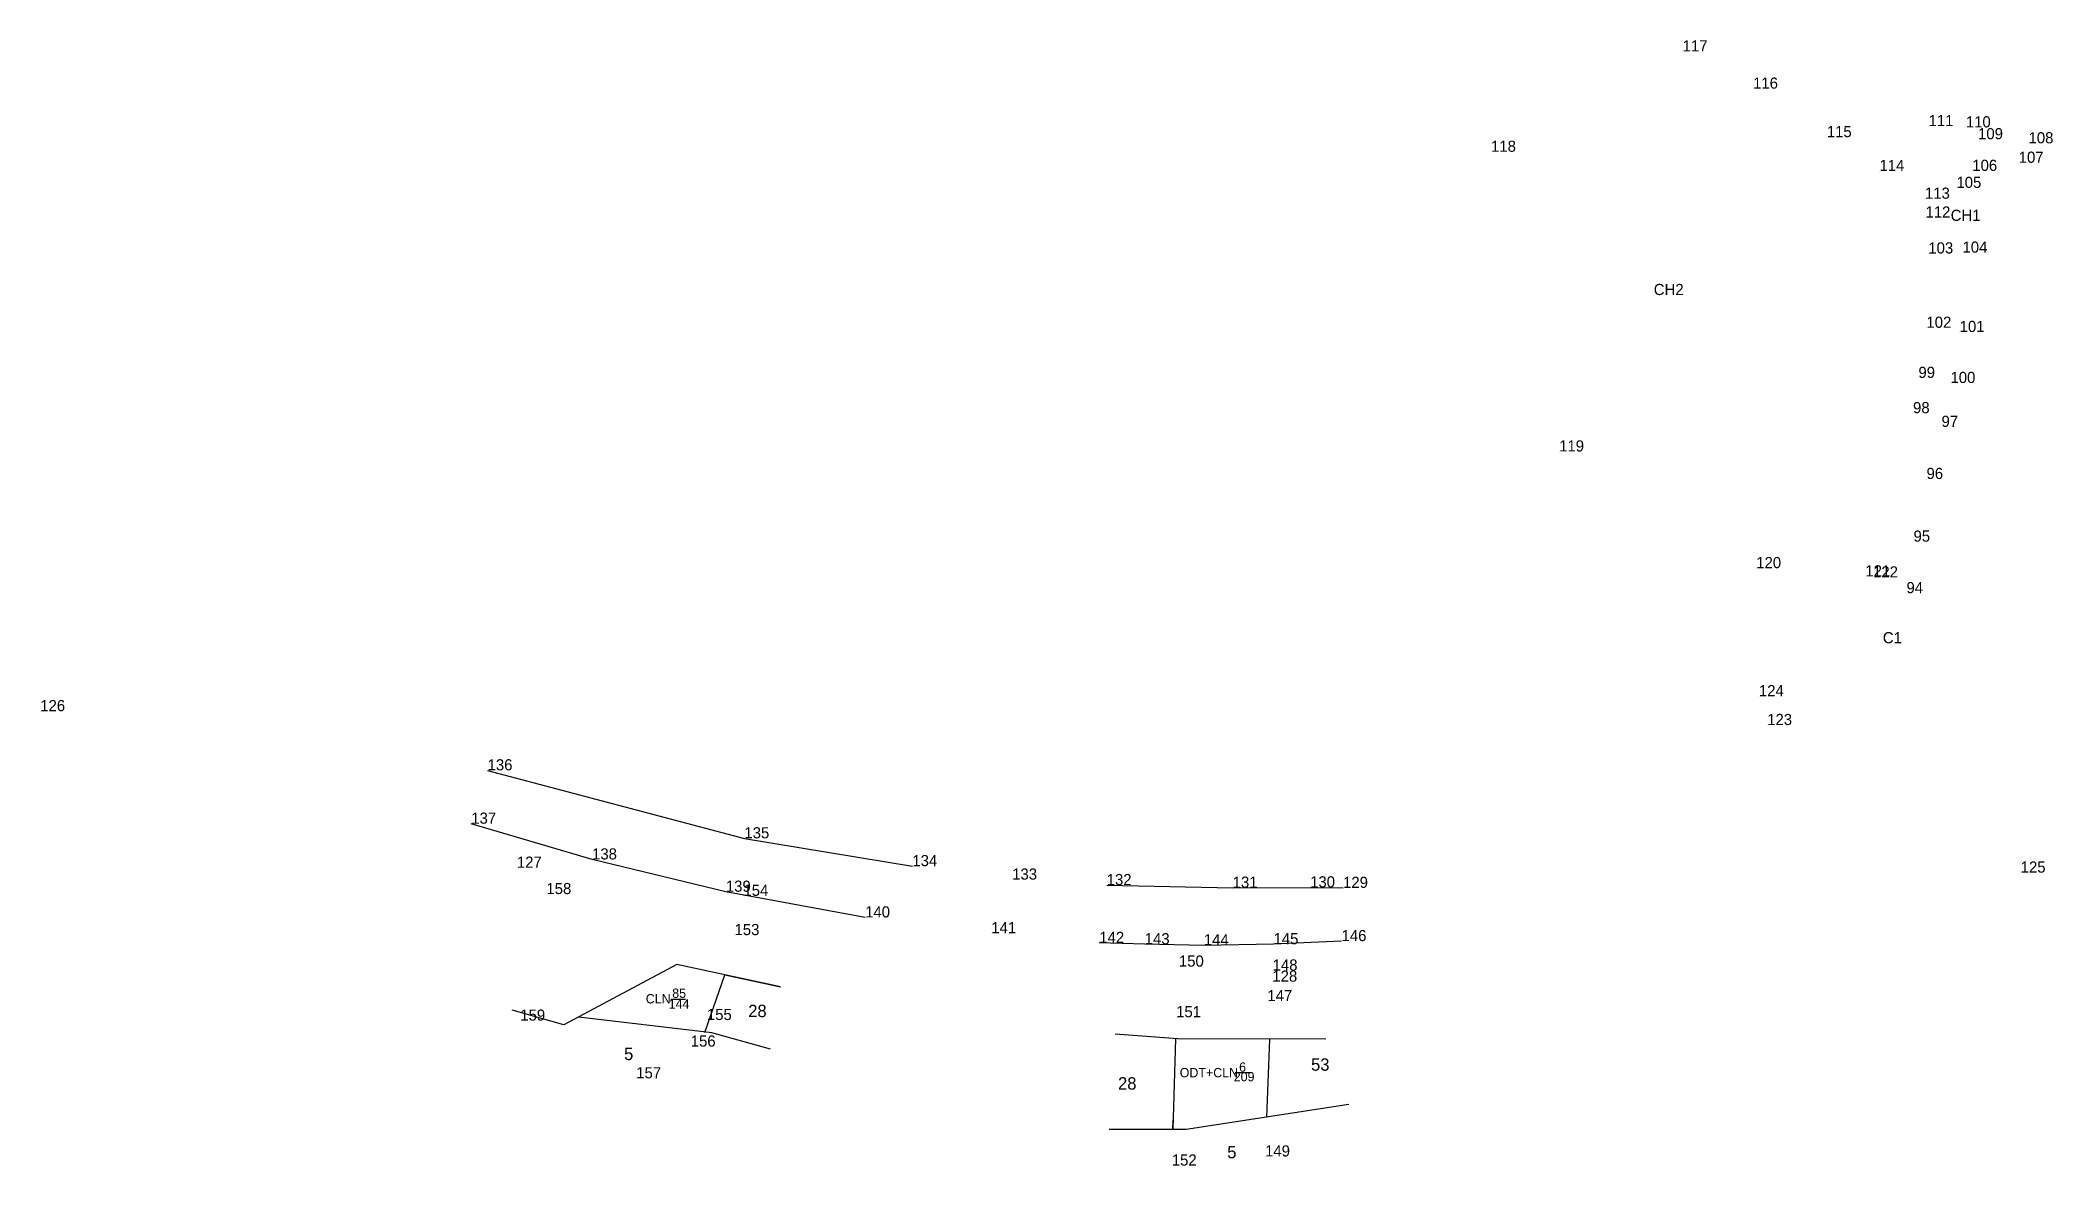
# Model space of a CAD drawing. Extents: x 550788 to 552017, y 1839539 to 1840328.
# Drawn here: x 550788.3 to 551113.2, y 1840146.2 to 1840327.9 of the extents above; entities outside this region: 2.
import ezdxf

# ---------------------------------------------------------------- set-up
doc = ezdxf.new("R2010")
doc.units = 0
for name, color, linetype in [('Level 1', 7, 'Continuous'), ('Level 10', 7, 'Continuous'), ('Level 12', 7, 'Continuous'), ('Level 28', 7, 'Continuous'), ('Level 50', 7, 'Continuous'), ('Level 7', 7, 'Continuous')]:
    doc.layers.add(name, color=color, linetype=linetype)

msp = doc.modelspace()

# ---------------------------------------------------------------- linework, layer by layer
at = {"layer": 'Level 1'}
for p, q in [((550895.63, 1840167.72), (550898.87, 1840177.03)), ((550898.87, 1840177.03), (550907.82, 1840175.12))]:
    msp.add_line(p, q, dxfattribs=at)
at = {"layer": 'Level 10'}
for points in [[(550906.2, 1840165.05), (550896.77, 1840167.67), (550875.25, 1840170.23)], [(550999.58, 1840156.12), (550973.3, 1840152.05), (550960.91, 1840152.1)]]:
    msp.add_lwpolyline(points, dxfattribs=at)
at = {"layer": 'Level 28'}
for p, q in [((550860.55, 1840210.03), (550902, 1840199.06)), ((550877.41, 1840195.65), (550857.91, 1840201.42)), ((550902, 1840199.06), (550929.12, 1840194.57)), ((550899.01, 1840190.44), (550877.41, 1840195.65)), ((550921.49, 1840186.29), (550899.01, 1840190.44)), ((550960.49, 1840191.51), (550980.83, 1840191.09)), ((550980.83, 1840191.09), (550993.33, 1840191.14)), ((550993.33, 1840191.14), (550998.65, 1840191.06)), ((550966.63, 1840181.96), (550959.29, 1840182.18)), ((550976.17, 1840181.79), (550966.63, 1840181.96)), ((550987.42, 1840181.97), (550976.17, 1840181.79)), ((550998.41, 1840182.47), (550987.42, 1840181.97)), ((550890.12, 1840173.09), (550892.49, 1840173.09)), ((550981.25, 1840161.29), (550983.7, 1840161.29)), ((550971.17, 1840152.06), (550971.21, 1840153.59))]:
    msp.add_line(p, q, dxfattribs=at)
for points in [[(550971.59, 1840166.69), (550971.17, 1840152.06)], [(550986.32, 1840154.07), (550986.84, 1840166.67)]]:
    msp.add_lwpolyline(points, dxfattribs=at)
at = {"layer": 'Level 50'}
for p, q in [((550891.09, 1840178.7), (550872.84, 1840168.94)), ((550907.82, 1840175.12), (550891.09, 1840178.7)), ((550872.84, 1840168.94), (550864.5, 1840171.35)), ((550971.98, 1840166.69), (550961.84, 1840167.45)), ((550995.86, 1840166.66), (550971.98, 1840166.69))]:
    msp.add_line(p, q, dxfattribs=at)
at = {"layer": 'Level 7'}
for p, q in [((551053.47, 1840326.05), (551053.47, 1840326.05)), ((551064.84, 1840320.04), (551064.84, 1840320.04)), ((551093.16, 1840313.99), (551093.16, 1840313.99)), ((551099.19, 1840313.79), (551099.19, 1840313.79)), ((551076.74, 1840312.21), (551076.74, 1840312.21)), ((551101.16, 1840311.88), (551101.16, 1840311.88)), ((551109.31, 1840311.22), (551109.31, 1840311.22)), ((551022.54, 1840309.85), (551022.54, 1840309.85)), ((551107.72, 1840308.08), (551107.72, 1840308.08)), ((551085.24, 1840306.75), (551085.24, 1840306.75)), ((551097.67, 1840304.02), (551097.67, 1840304.02)), ((551100.23, 1840306.77), (551100.23, 1840306.77)), ((551092.59, 1840302.28), (551092.59, 1840302.28)), ((551092.67, 1840299.24), (551092.67, 1840299.24)), ((551096.74, 1840298.7), (551096.74, 1840298.7)), ((551093.13, 1840293.44), (551093.13, 1840293.44)), ((551098.65, 1840293.57), (551098.65, 1840293.57)), ((551048.81, 1840286.73), (551048.81, 1840286.73)), ((551092.82, 1840281.45), (551092.82, 1840281.45)), ((551098.19, 1840280.77), (551098.19, 1840280.77)), ((551091.53, 1840273.36), (551091.53, 1840273.36)), ((551096.71, 1840272.54), (551096.71, 1840272.54)), ((551090.66, 1840267.66), (551090.66, 1840267.66)), ((551095.26, 1840265.46), (551095.26, 1840265.46)), ((551033.53, 1840261.49), (551033.53, 1840261.49)), ((551092.84, 1840257.05), (551092.84, 1840257.05)), ((551090.74, 1840246.94), (551090.74, 1840246.94)), ((551065.35, 1840242.66), (551065.35, 1840242.66)), ((551082.97, 1840241.33), (551082.97, 1840241.33)), ((551084.21, 1840241.16), (551084.21, 1840241.16)), ((551089.6, 1840238.62), (551089.6, 1840238.62)), ((551085.79, 1840230.54), (551085.79, 1840230.54)), ((550788.33, 1840219.58), (550788.33, 1840219.58)), ((551065.78, 1840221.99), (551065.78, 1840221.99)), ((551067.12, 1840217.34), (551067.12, 1840217.34)), ((550860.55, 1840210.03), (550860.55, 1840210.03)), ((550857.91, 1840201.42), (550857.91, 1840201.42)), ((550902, 1840199.06), (550902, 1840199.06)), ((550865.27, 1840194.32), (550865.27, 1840194.32)), ((550877.41, 1840195.65), (550877.41, 1840195.65)), ((550929.12, 1840194.57), (550929.12, 1840194.57)), ((551108.04, 1840193.53), (551108.04, 1840193.53)), ((550870.04, 1840190.06), (550870.04, 1840190.06)), ((550899.01, 1840190.44), (550899.01, 1840190.44)), ((550945.23, 1840192.4), (550945.23, 1840192.4)), ((550960.49, 1840191.51), (550960.49, 1840191.51)), ((550980.83, 1840191.09), (550980.83, 1840191.09)), ((550993.33, 1840191.14), (550993.33, 1840191.14)), ((550998.65, 1840191.06), (550998.65, 1840191.06)), ((550901.85, 1840189.78), (550901.85, 1840189.78)), ((550900.41, 1840183.44), (550900.41, 1840183.44)), ((550921.49, 1840186.29), (550921.49, 1840186.29)), ((550941.86, 1840183.75), (550941.86, 1840183.75)), ((550959.29, 1840182.18), (550959.29, 1840182.18)), ((550966.63, 1840181.96), (550966.63, 1840181.96)), ((550976.17, 1840181.79), (550976.17, 1840181.79)), ((550987.42, 1840181.97), (550987.42, 1840181.97)), ((550998.41, 1840182.47), (550998.41, 1840182.47)), ((550972.15, 1840178.36), (550972.15, 1840178.36)), ((550987.28, 1840177.73), (550987.28, 1840177.73)), ((550987.23, 1840175.93), (550987.23, 1840175.93)), ((550986.43, 1840172.79), (550986.43, 1840172.79)), ((550865.82, 1840169.64), (550865.82, 1840169.64)), ((550895.95, 1840169.74), (550895.95, 1840169.74)), ((550971.7, 1840170.19), (550971.7, 1840170.19)), ((550893.34, 1840165.45), (550893.34, 1840165.45)), ((550884.54, 1840160.33), (550884.54, 1840160.33)), ((550986.06, 1840147.72), (550986.06, 1840147.72)), ((550971, 1840146.25), (550971, 1840146.25)), ((552013.44, 1839726.09), (552013.44, 1839726.09))]:
    msp.add_line(p, q, dxfattribs=at)

# ---------------------------------------------------------------- texts
at = {"layer": 'Level 12'}
for s, p in [('117', (551053.47, 1840326.05)), ('116', (551064.84, 1840320.04)), ('115', (551076.74, 1840312.21)), ('111', (551093.16, 1840313.99)), ('110', (551099.19, 1840313.79)), ('109', (551101.16, 1840311.88)), ('118', (551022.54, 1840309.85)), ('108', (551109.31, 1840311.22)), ('114', (551085.24, 1840306.75)), ('106', (551100.23, 1840306.77)), ('107', (551107.72, 1840308.08)), ('113', (551092.59, 1840302.28)), ('105', (551097.67, 1840304.02)), ('112', (551092.67, 1840299.24)), ('CH1', (551096.74, 1840298.7)), ('103', (551093.13, 1840293.44)), ('104', (551098.65, 1840293.57)), ('CH2', (551048.81, 1840286.73)), ('102', (551092.82, 1840281.45)), ('101', (551098.19, 1840280.77)), ('99', (551091.53, 1840273.36)), ('100', (551096.71, 1840272.54)), ('98', (551090.66, 1840267.66)), ('97', (551095.26, 1840265.46)), ('119', (551033.53, 1840261.49)), ('96', (551092.84, 1840257.05)), ('95', (551090.74, 1840246.94)), ('120', (551065.35, 1840242.66)), ('121', (551082.97, 1840241.33)), ('122', (551084.21, 1840241.16)), ('94', (551089.6, 1840238.62)), ('C1', (551085.79, 1840230.54)), ('124', (551065.78, 1840221.99)), ('126', (550788.33, 1840219.58)), ('123', (551067.12, 1840217.34)), ('136', (550860.55, 1840210.03)), ('137', (550857.91, 1840201.42)), ('135', (550902, 1840199.06)), ('138', (550877.41, 1840195.65)), ('134', (550929.12, 1840194.57)), ('127', (550865.27, 1840194.32)), ('133', (550945.23, 1840192.4)), ('132', (550960.49, 1840191.51)), ('125', (551108.04, 1840193.53)), ('158', (550870.04, 1840190.06)), ('139', (550899.01, 1840190.44)), ('154', (550901.85, 1840189.78)), ('131', (550980.83, 1840191.09)), ('130', (550993.33, 1840191.14)), ('129', (550998.65, 1840191.06)), ('140', (550921.49, 1840186.29)), ('153', (550900.41, 1840183.44)), ('141', (550941.86, 1840183.75)), ('142', (550959.29, 1840182.18)), ('143', (550966.63, 1840181.96)), ('144', (550976.17, 1840181.79)), ('145', (550987.42, 1840181.97)), ('146', (550998.41, 1840182.47)), ('150', (550972.15, 1840178.36)), ('128', (550987.23, 1840175.93)), ('148', (550987.28, 1840177.73)), ('147', (550986.43, 1840172.79)), ('159', (550865.82, 1840169.64)), ('155', (550895.95, 1840169.74)), ('151', (550971.7, 1840170.19)), ('156', (550893.34, 1840165.45)), ('157', (550884.54, 1840160.33)), ('152', (550971, 1840146.25)), ('149', (550986.06, 1840147.72)), ('177', (552013.44, 1839726.09))]:
    msp.add_text(s, height=1.8, dxfattribs=at).set_placement(p)
at = {"layer": 'Level 28'}
for s, height, p in [('CLN', 1.5, (550886.08, 1840172.42)), ('85', 1.5, (550890.35, 1840173.32)), ('144', 1.5, (550889.78, 1840171.59)), ('28 ', 2, (550902.62, 1840170.21)), ('5', 2, (550882.58, 1840163.28)), ('ODT+CLN', 1.5, (550972.28, 1840160.5)), ('209', 1.5, (550981, 1840159.85)), ('6', 1.5, (550981.87, 1840161.4)), ('53', 2, (550993.48, 1840161.56)), ('28 ', 2, (550962.32, 1840158.52)), ('5', 2, (550979.95, 1840147.43))]:
    msp.add_text(s, height=height, dxfattribs=at).set_placement(p)

doc.saveas('drawing.dxf')
